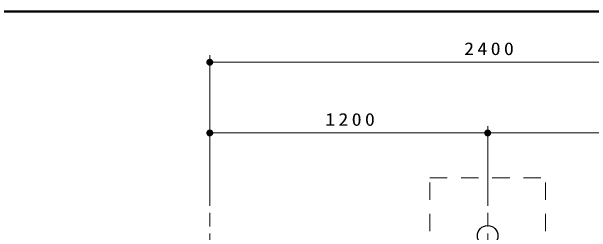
# Model space of a CAD drawing. Units: millimetres on the paper, scale 1:30. Extents: x -385 to 0, y -12 to 267.
# Drawn here: x -274.9 to -191.4, y 235.2 to 267 of the extents above; entities that cross this region are included whole.
import ezdxf

# ---------------------------------------------------------------- set-up
doc = ezdxf.new("R2010")
doc.units = ezdxf.units.MM
doc.linetypes.add('USER1', pattern=[4.5, 2.5, -2])
doc.linetypes.add('USER2', pattern=[6, 3, -1, 1, -1])
doc.layers.add('LY_1', color=7, linetype='Continuous', lineweight=25)
doc.styles.add('ＭＳ ゴシック', font='')
doc.styles.get('ＭＳ ゴシック').set_extended_font_data('MS Gothic')

# ---------------------------------------------------------------- blocks, each defined once
blk = doc.blocks.new('filled_dot')
at = {"color": 0, "linetype": 'Continuous', "lineweight": -2, "const_width": 1.25}
blk.add_lwpolyline([(-0.625, 0, 1), (0.625, 0, 1)], format="xyb", close=True, dxfattribs=at)

msp = doc.modelspace()

# ---------------------------------------------------------------- linework, layer by layer
at = {"layer": 'LY_1', "lineweight": 50}
msp.add_line((0, 267), (-385, 267), dxfattribs=at)
at = {"layer": 'LY_1', "lineweight": 13}
for p, q in [((-246.323, 239.044), (-246.323, 260.711)), ((-246.323, 259.711), (-166.323, 259.711)), ((-206.323, 239.044), (-206.323, 250.529)), ((-246.323, 249.529), (-206.323, 249.529)), ((-206.323, 249.529), (-166.323, 249.529))]:
    msp.add_line(p, q, dxfattribs=at)
at = {"layer": 'LY_1', "linetype": 'USER1', "lineweight": 13}
for p, q in [((-214.656, 243.044), (-197.99, 243.044)), ((-214.656, 226.378), (-214.656, 243.044)), ((-197.99, 226.378), (-197.99, 243.044))]:
    msp.add_line(p, q, dxfattribs=at)
at = {"layer": 'LY_1', "linetype": 'USER2', "lineweight": 13}
for p, q in [((-246.323, 188.044), (-246.323, 238.044)), ((-206.323, 188.044), (-206.323, 238.044))]:
    msp.add_line(p, q, dxfattribs=at)
at = {"layer": 'LY_1'}
msp.add_circle((-206.323, 234.711), 1.485, dxfattribs=at)

# ---------------------------------------------------------------- block references
at = {"layer": 'LY_1', "lineweight": 13, "xscale": 0.4, "yscale": 0.4}
for p in [(-246.323, 259.711), (-246.323, 249.529), (-206.323, 249.529)]:
    msp.add_blockref('filled_dot', p, dxfattribs=at)
at = {"layer": 'LY_1', "lineweight": 13, "xscale": 0.4, "yscale": 0.4, "rotation": 180}
msp.add_blockref('filled_dot', (-206.323, 249.529), dxfattribs=at)

# ---------------------------------------------------------------- texts
at = {"layer": 'LY_1', "char_height": 1.833, "attachment_point": 8, "style": 'ＭＳ ゴシック'}
for s, insert in [('\\T1.33;\\W1.15;2400', (-205.895, 260.711)), ('\\T1.33;\\W1.15;1200', (-225.902, 250.529))]:
    msp.add_mtext(s, dxfattribs=dict(at, insert=insert))

doc.saveas('drawing.dxf')
